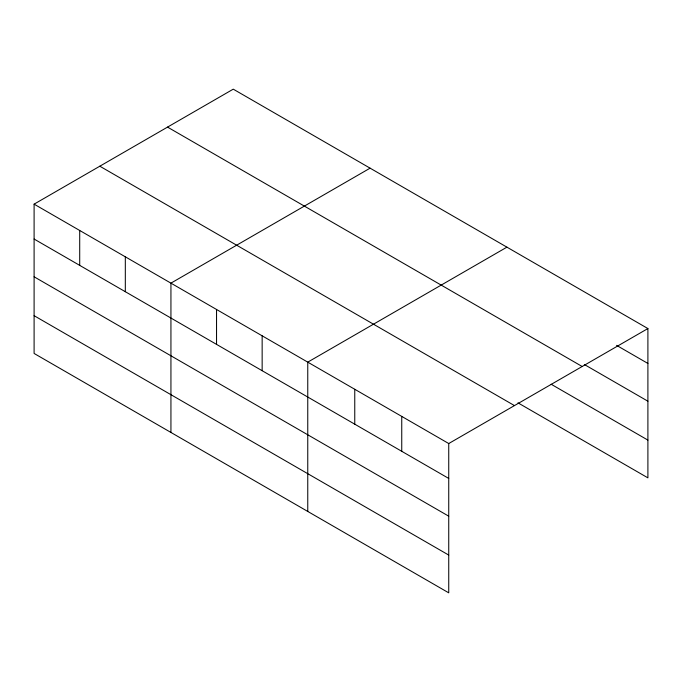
<?xml version="1.0" encoding="UTF-8"?>
<svg xmlns="http://www.w3.org/2000/svg" width="682" height="682" viewBox="0 0 682 682"><rect width="100%" height="100%" fill="white"/><g stroke="black" fill="none" stroke-linecap="round" stroke-linejoin="round"><path stroke-width="1.02" d="M448.739 516.18L448.739 443.539L34.1 204.148L34.1 353.447L448.739 592.837L448.739 516.18L34.1 276.79M517.979 402.849L647.9 477.852L647.9 328.553L233.261 89.163L34.1 204.148M370.087 168.164L170.935 283.141L170.935 432.448M506.922 247.157L307.761 362.142L307.761 511.449M448.739 443.539L647.9 328.553M616.571 345.356L647.9 363.446M584.321 364.495L647.9 401.204M167.533 127.108L582.181 366.498M551.15 384.239L647.9 440.103M99.819 166.203L514.467 405.594M34.1 239.041L448.739 478.432M34.1 315.689L448.739 555.08M401.749 416.404L401.749 451.296M354.759 389.277L354.759 424.17M262.152 335.808L262.152 370.701M216.544 309.475L216.544 344.367M125.318 256.807L125.318 291.7M79.709 230.482L79.709 265.366"/></g></svg>
